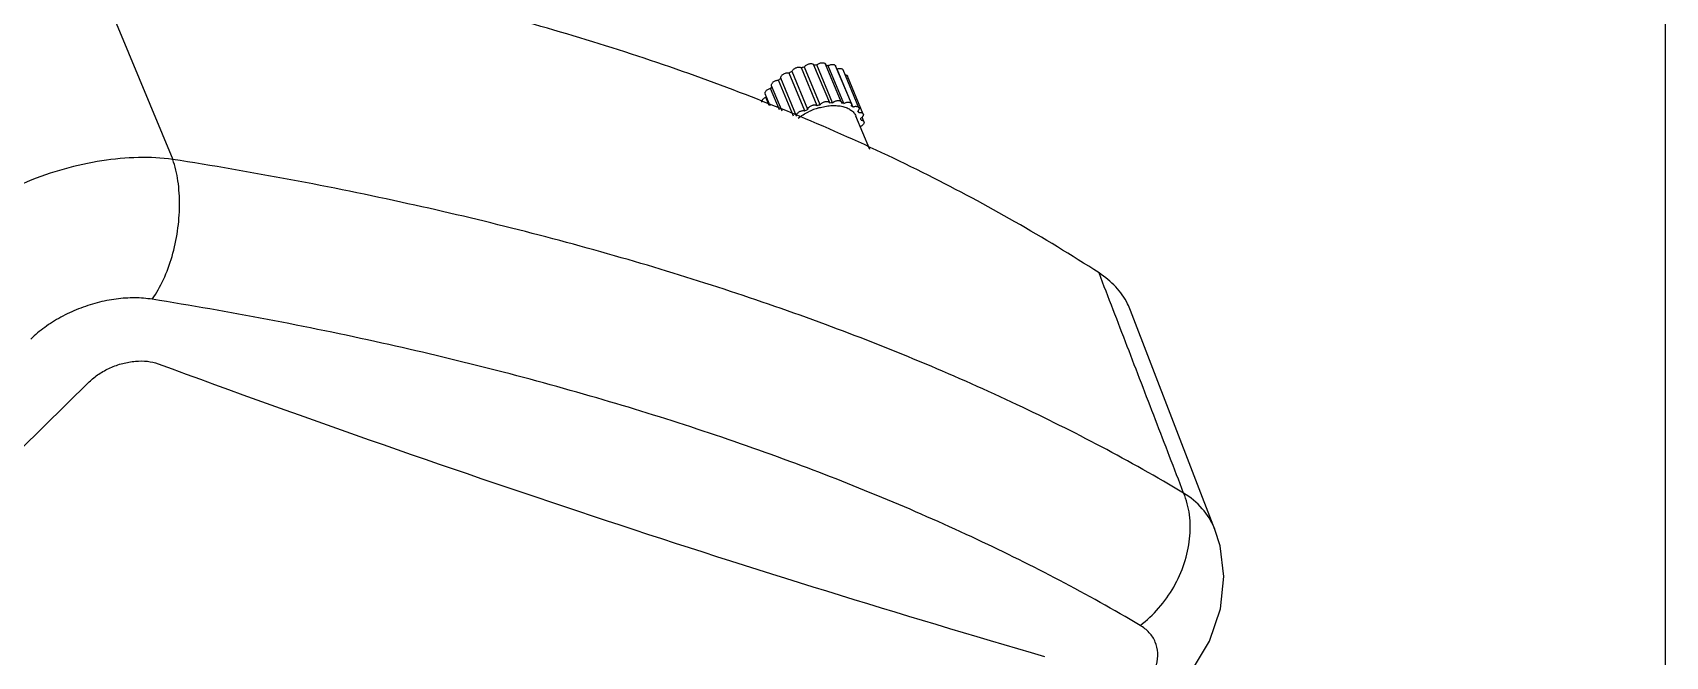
# Model space of a CAD drawing. Header units: millimetres. Extents: x 1786 to 2940, y -3417 to -1928.
# Drawn here: x 2230.5 to 2317.4, y -3289.1 to -3255.9 of the extents above; entities that cross this region are included whole.
import ezdxf

# ---------------------------------------------------------------- set-up
doc = ezdxf.new("R2010")
doc.units = ezdxf.units.MM

# ---------------------------------------------------------------- blocks, each defined once
blk = doc.blocks.new('*u7')
at = {"color": 7, "linetype": 'Continuous'}
for p, q in [((-45.46508940159993, -17.45477608162264, -3e-09), (6.641107354899759, 33.7927306910774, -3e-09)), ((-112.0376082371004, -8.719607852222452, -3e-09), (-107.0502931898, -21.67323015332249, -3e-09)), ((-44.9510844749002, -43.77432120472258, -3e-09), (-50.40621847080001, -30.61007383522247, -3e-09)), ((-91.62747853620021, -31.18652390192256, -3e-09), (-90.80673131480034, -33.15944964642244, -3e-09)), ((-91.27560707740031, -32.84090779642247, -3e-09), (-91.16806717579993, -33.09941399042259, -3e-09)), ((-91.23720420610016, -33.29355434272247, -3e-09), (-90.3070013726001, -35.52959129802252, -3e-09)), ((-90.98181692620028, -33.6603366541226, -3e-09), (-90.05161409270022, -35.89637360952247, -3e-09)), ((-90.97667390810011, -33.37501828942254, -3e-09), (-90.93063553030015, -33.48568610352254, -3e-09)), ((-90.62761320720028, -33.7145053321226, -3e-09), (-89.69741037370022, -35.95054228742242, -3e-09)), ((-88.51343034220008, -33.78556991352252, -3e-09), (-87.58322750859998, -36.02160686882257, -3e-09)), ((-87.95568228430011, -33.56485999932261, -3e-09), (-87.02547945080005, -35.80089695462243, -3e-09)), ((-87.7925655936001, -33.4820465547225, -3e-09), (-86.86236276010004, -35.71808351002255, -3e-09)), ((-87.29907649310007, -33.16904915882242, -3e-09), (-86.36887365960001, -35.40508611412247, -3e-09)), ((-87.11863842809998, -33.1699412181224, -3e-09), (-86.2331941235002, -35.2983868811225, -3e-09)), ((-86.44475020339996, -33.46638144262261, -3e-09), (-85.82040752490002, -34.96718669872257, -3e-09)), ((-86.28422231280001, -33.53699689812242, -3e-09), (-85.75730900880035, -34.80359981252241, -3e-09)), ((-85.72505844140005, -33.78297042542249, -3e-09), (-85.43517207359992, -34.47980407042246, -3e-09)), ((-90.5344443240001, -33.9053515226226, -3e-09), (-89.60424149050004, -36.14138847792242, -3e-09)), ((-90.09273440490006, -33.91506442002242, -3e-09), (-89.1625315714, -36.15110137532247, -3e-09)), ((-89.93887834680027, -34.00461518552243, -3e-09), (-89.0086755133002, -36.24065214092252, -3e-09)), ((-89.42439516520017, -33.95706343222264, -3e-09), (-88.4941923317001, -36.19310038752246, -3e-09)), ((-89.25337675829996, -33.94847804122264, -3e-09), (-89.25542793859995, -33.94320902112258, -3e-09)), ((-89.25341714200022, -33.94841102412261, -3e-09), (-88.32321430850016, -36.18444797952247, -3e-09)), ((-88.68801718930035, -33.83639121272245, -3e-09), (-87.75781435580029, -36.07242816812254, -3e-09)), ((-85.68086693250007, -33.80241005992252, -3e-09), (-85.4812903666002, -34.28215550972254, -3e-09))]:
    blk.add_line(p, q, dxfattribs=at)
at = {"color": 7, "linetype": 'Continuous', "elevation": -3e-09}
blk.add_lwpolyline([(-109.2906129256003, 1.2618840437774), (-110.5975409457001, -0.2368719080225219), (-111.7135446950001, -2.106687781722485), (-112.3678116066003, -4.035530020922579), (-112.5660417127001, -5.93978240362253), (-112.3388593035002, -7.756791552322511), (-112.0352001223, -8.725800615622575)], dxfattribs=at)
at = {"color": 7, "linetype": 'Continuous'}
for centre, radius, start, end in [((-90.14935514680019, -32.90488416032258, -3e-09), 0.9567182677, 181.4944000161009, 188.2044074637072), ((-90.19882754440005, -32.90053387412263, -3e-09), 0.9111423741, 211.3830908490004, 218.3152159450975), ((-89.92289807309999, -32.55864268202254, -3e-09), 1.353751043, 238.6298555424014, 243.9532915332908), ((-89.74450146780009, -29.88175116972252, -3e-09), 4.0933283402, 284.9572981182091, 287.5026939825976), ((-89.67560772980005, -30.02016374172263, -3e-09), 3.7919568706, 286.4201478432067, 296.2825937901887), ((-89.76059972250005, -29.80768359422245, -3e-09), 4.1682252215, 295.6592566024025, 298.1740511993848), ((-89.65048423500002, -31.71428092812243, -3e-09), 2.2447790963, 258.6376713642895, 262.437184977604), ((-89.61093987340018, -30.64469771122253, -3e-09), 3.3176144438, 273.2233596628129, 276.1515646935948), ((-86.85018441190005, -33.84493401712257, -3e-09), 1.4370224566, 340.2837862605955, 342.2866420361978), ((-88.83039688889994, -32.0437205495225, -3e-09), 4.1682252215, 295.6592566024025, 298.1740511993848), ((-88.46487474040032, -32.60018042702245, -3e-09), 3.5015305861, 306.7693866761015, 309.5940756825026), ((-87.7161687314001, -33.3527280518224, -3e-09), 2.4376546676, 320.2131959151982, 323.4737027383011), ((-89.02540112180031, -34.8505409889226, -3e-09), 1.2890303687, 238.5785418738974, 239.5102754721151), ((-88.72237889730013, -33.96172037872248, -3e-09), 2.233186854, 258.6327953333962, 261.8979458664958), ((-88.68073703990012, -32.88073466652259, -3e-09), 3.3176144438, 273.2233596628129, 276.1515646935948), ((-88.81429863430003, -32.11778812502257, -3e-09), 4.0933283402, 284.9572981182091, 287.5026939825976)]:
    blk.add_arc(centre, radius, start, end, dxfattribs=at)
blk.add_ellipse((193.0831662066998, -595.3248128356227, -3e-09), major_axis=(-584.5041854351999, 561.1506383023001), ratio=0.4341243253000001, start_param=-0.7827187986, end_param=-0.691225758, dxfattribs=at)
for points, start_tangent, end_tangent in [([(-107.1819826441001, 1.528835080077442, -3e-09), (-107.8363504491003, 0.7870781813774101, -3e-09), (-108.3114682893001, 0.02767867907755317, -3e-09), (-108.5873483945002, -0.7191413067225767, -3e-09), (-108.6533338292002, -1.425432536922472, -3e-09), (-108.5067374273999, -2.065239138422612, -3e-09), (-108.1529078741, -2.61463164002248, -3e-09), (-107.6064142648002, -3.052465784322521, -3e-09)], (-0.7128843198315474, -0.7012816456590835), (0.8604518482624971, -0.5095317623285645)), ([(-107.6064138721003, -3.052466643322532, -3e-09), (-108.7069300957, -4.070226439522457, -3e-09), (-109.5987436331002, -5.319371784822579, -3e-09), (-110.2232302494003, -6.717788888322502, -3e-09), (-110.5393387064, -8.173551434622595, -3e-09), (-110.5262893055001, -9.590963449122455, -3e-09), (-110.1849398620002, -10.8768499672226, -3e-09)], (-0.8025987590403791, -0.5965192637181496), (0.3869523717655554, -0.9220997028440101)), ([(-107.6064142648002, -3.052465784322521, -3e-09), (-97.98179496050034, -8.125491312922577, -3e-09), (-87.25205686220033, -12.61569200922258, -3e-09), (-75.48956895280025, -16.49853095562253, -3e-09), (-62.77319243560032, -19.74797078032248, -3e-09), (-49.19075228449992, -22.33572820732252, -3e-09)], (0.8605549608921008, -0.5093575947053257), (0.987333524713852, -0.1586584727523911)), ([(-112.0353985792999, -8.725238857322438, -3e-09), (-112.0032514616, -8.805825946522418, -3e-09), (-111.2887994919001, -9.948895360222423, -3e-09), (-110.1844888034002, -10.87713729152256, -3e-09)], (0.3600992190195572, -0.9329140112901645), (0.8467165111393895, -0.5320443118424819)), ([(-110.1844941226, -10.87712352232256, -3e-09), (-100.3424384894001, -16.09745186092255, -3e-09), (-89.36652161910024, -20.70672687892261, -3e-09), (-77.33019860020022, -24.67997440392242, -3e-09), (-64.3141604227003, -27.9905484594226, -3e-09), (-50.40621847080001, -30.61007383522247, -3e-09)], (0.8588648903882157, -0.5122022062217603), (0.9877349987724715, -0.1561395920320844)), ([(-110.1844941226, -10.87712352232256, -3e-09), (-108.5181651391003, -15.21173209462245, -3e-09), (-106.8501537380002, -19.54972859182249, -3e-09), (-105.1803114226, -23.89239314982251, -3e-09)], (0.3588847583817257, -0.9333818780120442), (0.3589050652620102, -0.933374069775496)), ([(-45.46508940159993, -17.45477608162264, -3e-09), (-46.0278973421, -17.90944684602255, -3e-09), (-46.70999144010011, -18.28429861342261, -3e-09), (-47.44490219240015, -18.54271385842253, -3e-09), (-48.19263131039997, -18.67368315692261, -3e-09), (-48.91321349079999, -18.66721040112247, -3e-09), (-49.53410442770019, -18.52448769162243, -3e-09)], (-0.712957005575963, -0.7012077496720615), (-0.9381730793504167, 0.3461665396628575)), ([(-49.19075228449992, -22.33572820732252, -3e-09), (-48.16084078180029, -22.41848869872251, -3e-09), (-47.06144421940007, -22.34896861782249, -3e-09), (-45.93665297860025, -22.12905098622241, -3e-09), (-44.8290997449003, -21.76669252872261, -3e-09), (-43.78015062360009, -21.27503316112256, -3e-09), (-42.82973821170026, -20.67247300492249, -3e-09), (-42.01508601800015, -19.98303907042259, -3e-09)], (0.9873535659047149, -0.1585337058648535), (0.7130389950293727, 0.7011243766747112)), ([(-107.0500452162, -21.67313103322249, -3e-09), (-106.8735569838, -22.06958530052248, -3e-09), (-106.1727419056001, -23.06638647642262, -3e-09), (-105.1803113763003, -23.89239317632246, -3e-09)], (0.3588446858463872, -0.9333972848898843), (0.8388107659083568, -0.5444230882284804)), ([(-49.19075215470002, -22.33572855502257, -3e-09), (-49.8517778743003, -23.49856191572258, -3e-09), (-50.36143592000008, -24.87385212492245, -3e-09), (-50.68622361210009, -26.3711936464224, -3e-09), (-50.80479083370028, -27.8921578270224, -3e-09), (-50.70934349410027, -29.33676316442256, -3e-09), (-50.40615587580032, -30.61004765142252, -3e-09)], (-0.5746017337292681, -0.8184331662361438), (0.3274629674508657, -0.9448640139979263)), ([(-105.1803113763003, -23.89239317632246, -3e-09), (-95.08172063790016, -29.66701923222263, -3e-09), (-83.92395421619995, -34.57526760662245, -3e-09), (-71.78903447230005, -38.58105704692252, -3e-09), (-58.76616691310028, -41.6549404297225, -3e-09), (-44.95108454709998, -43.77432119362243, -3e-09)], (0.8388107659121518, -0.5444230882226334), (0.9934053734446159, -0.1146549781359863)), ([(-50.40621814309998, -30.61007462562247, -3e-09), (-48.37548312890021, -30.71682288832244, -3e-09), (-46.20920273799993, -30.52469676982264, -3e-09), (-43.98774255490025, -30.04074560692243, -3e-09), (-41.79521247870025, -29.2830004435225, -3e-09), (-39.71299314450016, -28.2792717284226, -3e-09), (-37.81993067529993, -27.06724719232261, -3e-09), (-36.18615542110001, -25.69157177882244, -3e-09)], (0.9913956866345286, -0.1308991692962627), (0.7172104011576708, 0.6968566857476888)), ([(-91.27557563470009, -32.84086037822249, -3e-09), (-91.28097780179996, -32.82446702862262, -3e-09), (-91.28266902480027, -32.77591630192251, -3e-09), (-91.26568213280007, -32.72384933012245, -3e-09), (-91.23073139670032, -32.67110784702254, -3e-09), (-91.18091232630013, -32.62212648372247, -3e-09), (-91.11798115440024, -32.57863104642252, -3e-09), (-91.06036380600017, -32.54978398462254, -3e-09)], (-0.3856638019046492, 0.9226393834540403), (0.9198103400074721, 0.3923632735302056)), ([(-91.10574801420034, -32.9298346490225, -3e-09), (-91.17002618030028, -32.92099271372263, -3e-09), (-91.22305165570015, -32.89932667412245, -3e-09), (-91.26047537950035, -32.86676918742251, -3e-09), (-91.27557563470009, -32.84086037822249, -3e-09)], (-0.9994472124654034, 0.03324559361982905), (-0.3856638019191412, 0.9226393834479826)), ([(-91.23721244670014, -33.29351336472246, -3e-09), (-91.23918691359995, -33.28843077802253, -3e-09), (-91.24561682069998, -33.24125945702258, -3e-09), (-91.2331075709003, -33.18934777672257, -3e-09), (-91.20287903689996, -33.13709707882253, -3e-09), (-91.16896419249997, -33.09849972502252, -3e-09)], (-0.385799564041431, 0.9225826230671385), (0.713808136944967, 0.7003413051014165)), ([(-90.97667390810011, -33.37501828942254, -3e-09), (-91.04976863550019, -33.38263762392262, -3e-09), (-91.11686883400034, -33.37699362442254, -3e-09), (-91.17239739759998, -33.35867839512252, -3e-09), (-91.21439696960033, -33.32833673592245, -3e-09), (-91.23721244670014, -33.29351336472246, -3e-09)], (-0.9826847959550399, -0.1852851634610868), (-0.385799564020431, 0.9225826230759201)), ([(-91.16896419249997, -33.09849972502252, -3e-09), (-91.15599726560004, -33.08634857302241, -3e-09), (-91.09628164820015, -33.04141270922241, -3e-09)], (0.7138081372045062, 0.7003413048368866), (0.8446164754137891, 0.5353718422363919)), ([(-90.98178533350028, -33.66038454112254, -3e-09), (-90.99039563670021, -33.62006583212246, -3e-09), (-90.98271661870012, -33.56966046202251, -3e-09), (-90.95647336240017, -33.51662650512253, -3e-09), (-90.91372055630018, -33.46543068552251, -3e-09)], (-0.3822720340766995, 0.9240498319695009), (0.7131903347323184, 0.7009704319330479)), ([(-90.62761320720028, -33.7145053321226, -3e-09), (-90.70236947469994, -33.73784010292252, -3e-09), (-90.77697616120031, -33.74877061742245, -3e-09), (-90.8451740421001, -33.74649046782247, -3e-09), (-90.90455955300013, -33.73107936122256, -3e-09), (-90.95002160569993, -33.70372444532245, -3e-09), (-90.97923890770016, -33.6660662326226, -3e-09), (-90.98178533350028, -33.66038454112254, -3e-09)], (-0.929746689264006, -0.3681998014700987), (-0.3822720339444162, 0.9240498320242255)), ([(-88.60370201510023, -33.65746417842252, -3e-09), (-88.70187292980017, -33.68485832492252, -3e-09), (-89.05430384150031, -33.75887297612257, -3e-09), (-89.39787005900007, -33.79296343062242, -3e-09), (-89.72319999150022, -33.78619978942243, -3e-09), (-90.02141948650024, -33.73876654722244, -3e-09), (-90.28439389360028, -33.65195755922241, -3e-09), (-90.50494995650024, -33.52814074822254, -3e-09), (-90.67707148060026, -33.37069351412242, -3e-09), (-90.79606343959995, -33.18391060702243, -3e-09), (-90.80669217420018, -33.15952096462252, -3e-09)], (-0.9593793967074556, -0.282119076230656), (-0.3837010328106986, 0.9234573717394882)), ([(-90.53439861100014, -33.90534231672245, -3e-09), (-90.5419761031003, -33.87747431552248, -3e-09), (-90.53894023459998, -33.82734624072259, -3e-09), (-90.51733518219999, -33.77490186882255, -3e-09)], (-0.3825565394519036, 0.9239320830681139), (0.5009530703485731, 0.8654744486744468)), ([(-87.95568228430011, -33.56485999932261, -3e-09), (-87.97263620850026, -33.61692300352252, -3e-09), (-88.00755534149994, -33.66966533582263, -3e-09), (-88.0573489737003, -33.71865509642248, -3e-09), (-88.12026313270007, -33.7621657328225, -3e-09), (-88.19108582290028, -33.79646127502247, -3e-09), (-88.26584577910035, -33.81977513712263, -3e-09), (-88.34044922490011, -33.83068243792241, -3e-09), (-88.40863326199997, -33.82837834652264, -3e-09), (-88.46799555640018, -33.81294469762247, -3e-09), (-88.51343034220008, -33.78556991352252, -3e-09)], (-0.1496729477704703, -0.9887355605548422), (-0.7537986989246412, 0.6571054112541748)), ([(-87.39723233150016, -33.04750621262247, -3e-09), (-87.68716221039995, -33.2485449679225, -3e-09), (-87.99653348509992, -33.42011229932245, -3e-09)], (-0.7902643278529762, -0.6127660990321543), (-0.8966519212389376, -0.4427361879703557)), ([(-87.29907649310007, -33.16904915882242, -3e-09), (-87.29261312020026, -33.21620951442264, -3e-09), (-87.30508808760032, -33.2681145450224, -3e-09), (-87.33528537610027, -33.32036629322261, -3e-09), (-87.38214171549998, -33.3711234558225, -3e-09), (-87.44183758240024, -33.41607207382253, -3e-09), (-87.51095157540021, -33.45282161422256, -3e-09), (-87.58576923940018, -33.47923666512247, -3e-09), (-87.65995724300001, -33.49319169752243, -3e-09), (-87.73090140400018, -33.4941955759225, -3e-09), (-87.7925655936001, -33.4820465547225, -3e-09)], (0.3382065953100367, -0.9410718882682625), (-0.9494500398559205, 0.3139181769467822)), ([(-90.09273440490006, -33.91506442002242, -3e-09), (-90.1618345482002, -33.95183045712247, -3e-09), (-90.23664470050016, -33.97826553072264, -3e-09), (-90.31083621480002, -33.99224365772261, -3e-09), (-90.38179459720004, -33.9932716502226, -3e-09), (-90.44347861589995, -33.98114546602255, -3e-09), (-90.49262331980026, -33.95668661002242, -3e-09), (-90.52635392930006, -33.92110032902247, -3e-09), (-90.53439861100014, -33.90534231672245, -3e-09)], (-0.8443184130595456, -0.5358417838957791), (-0.3825565391347438, 0.923932083199435)), ([(-89.9388497322002, -34.00456957682263, -3e-09), (-89.94426893370019, -33.98809236712259, -3e-09), (-89.9459264883003, -33.9395330635225, -3e-09)], (-0.385545957603006, 0.9226886336007294), (0.1509087857131038, 0.9885476915124514)), ([(-89.42439516520017, -33.95706343222264, -3e-09), (-89.48107518079996, -34.00366181982258, -3e-09), (-89.54876585989996, -34.04301380332254, -3e-09), (-89.62168862530007, -34.07188193052252, -3e-09), (-89.69727397819997, -34.08924839502242, -3e-09), (-89.76914190160005, -34.09353793792252, -3e-09), (-89.83340338120024, -34.08467264172259, -3e-09), (-89.88640608420019, -34.06298391332257, -3e-09), (-89.92380024249996, -34.03040767462244, -3e-09), (-89.9388497322002, -34.00456957682263, -3e-09)], (-0.7127235173520886, -0.7014450711304965), (-0.3855459581430387, 0.9226886333750765)), ([(-88.68801718930035, -33.83639121272245, -3e-09), (-88.72672884240001, -33.8882605760225, -3e-09), (-88.78067401299995, -33.93667742312255, -3e-09), (-88.84518984119995, -33.97760973702248, -3e-09), (-88.91800334360005, -34.00961472292261, -3e-09), (-88.99302023859991, -34.02990010272242, -3e-09), (-89.06610813270026, -34.03749616332243, -3e-09), (-89.13319465519999, -34.03182803142249, -3e-09), (-89.18870039730018, -34.01349035662247, -3e-09), (-89.2306700301001, -33.9831299335226, -3e-09), (-89.25338047500009, -33.94847960062248, -3e-09)], (-0.5001810141978571, -0.8659208699621479), (-0.3868920086462769, 0.9221250314602947)), ([(-85.43521464600008, -34.47975711702247, -3e-09), (-85.42652429789996, -34.52389340222248, -3e-09), (-85.43798625870022, -34.58082450492248, -3e-09), (-85.47180719459993, -34.63931556682246, -3e-09), (-85.52536492080026, -34.69483169352247, -3e-09), (-85.59450703160019, -34.74306864182245, -3e-09), (-85.67387284179995, -34.78028653332262, -3e-09), (-85.75730900880035, -34.80359981252241, -3e-09)], (0.3810577998129427, -0.9245512171868682), (-0.9827902622731668, -0.1847249316714998)), ([(-85.25083435419992, -33.99098287152242, -3e-09), (-85.24438566870003, -34.02292921332264, -3e-09), (-85.25296268779994, -34.07935040872258, -3e-09), (-85.28410669050027, -34.1378953338226, -3e-09), (-85.33540303830023, -34.19402491832261, -3e-09), (-85.40287465339998, -34.24338735672245, -3e-09), (-85.4812903666002, -34.28215550972254, -3e-09)], (0.3328520131782869, -0.9429790757610488), (-0.9299410408644735, -0.3677086625521622)), ([(-90.16948326190004, -35.61587557002258, -3e-09), (-90.19991992099995, -35.61005981602261, -3e-09), (-90.25803824069999, -35.58578025712245, -3e-09), (-90.29737557800036, -35.54775207382249, -3e-09), (-90.30691258840034, -35.52959168232246, -3e-09)], (-0.9910999525241284, 0.1331198110976368), (-0.3822048831532958, 0.9240776089126798)), ([(-86.36887365960001, -35.40508611412247, -3e-09), (-86.36286587550012, -35.45792522802253, -3e-09), (-86.3800525859001, -35.51566870902252, -3e-09), (-86.41910128090012, -35.57383962392259, -3e-09), (-86.47698446040022, -35.62792789982245, -3e-09), (-86.5492143601, -35.67373999672259, -3e-09), (-86.63019089440013, -35.70772403842261, -3e-09), (-86.71363583860011, -35.72724519432245, -3e-09), (-86.79307958910022, -35.73078996182244, -3e-09), (-86.86236276010004, -35.71808351002255, -3e-09)], (0.3382065952487943, -0.9410718882902721), (-0.9494500398165441, 0.3139181770658766)), ([(-85.82041289330027, -34.96717482652252, -3e-09), (-85.81192094200014, -35.01813097772242, -3e-09), (-85.82625395920013, -35.07550302032246, -3e-09), (-85.86271085699991, -35.13386936172242, -3e-09), (-85.91846508070012, -35.18870477742257, -3e-09), (-85.98919392700009, -35.23575780052261, -3e-09), (-86.06941368920025, -35.27138034402242, -3e-09), (-86.15290481620013, -35.29281054202261, -3e-09), (-86.2331941235002, -35.2983868811225, -3e-09)], (0.3836178523348329, -0.9234919292392383), (-0.9994237666465173, 0.03394310919889276)), ([(-89.69741037370022, -35.95054228742242, -3e-09), (-89.7806851641003, -35.97575767802255, -3e-09), (-89.86238829240028, -35.98542609482251, -3e-09), (-89.93618520020027, -35.97879793182256, -3e-09), (-89.99635430950002, -35.95638707982243, -3e-09), (-90.03823062470019, -35.91993108362249, -3e-09), (-90.05153358689995, -35.89633311042257, -3e-09)], (-0.9297466892928682, -0.368199801397218), (-0.3844565414126976, 0.9231430917062571)), ([(-89.1625315714, -36.15110137532247, -3e-09), (-89.23987409610027, -36.1914108210226, -3e-09), (-89.32288937420026, -36.21844974872261, -3e-09), (-89.4051411147002, -36.23012179242255, -3e-09), (-89.48025222430033, -36.22552200202244, -3e-09), (-89.54239923330033, -36.20500700582261, -3e-09), (-89.58676379660028, -36.17016736032247, -3e-09), (-89.6041879735003, -36.14131753062247, -3e-09)], (-0.8443184131688908, -0.5358417837234852), (-0.3865530722688606, 0.922267164285656)), ([(-88.4941923317001, -36.19310038752246, -3e-09), (-88.5580317654003, -36.24455811892244, -3e-09), (-88.63423307960011, -36.28632079892259, -3e-09), (-88.71688827920025, -36.3151505083224, -3e-09), (-88.79958899050007, -36.32881203912257, -3e-09), (-88.87592331099995, -36.32624619362241, -3e-09), (-88.93997293350003, -36.30765190552256, -3e-09), (-88.98677200090015, -36.27447081602259, -3e-09), (-89.00866380959997, -36.24057694102248, -3e-09)], (-0.7127235174106512, -0.7014450710709922), (-0.3871794003130351, 0.9220043991073136)), ([(-87.75781435580029, -36.07242816812254, -3e-09), (-87.80190165010026, -36.12999714392254, -3e-09), (-87.86382988469995, -36.18239555412242, -3e-09), (-87.93879767670023, -36.22556087632256, -3e-09), (-88.02099266770028, -36.25614644252255, -3e-09), (-88.10404216460029, -36.27178091052247, -3e-09), (-88.1815072231002, -36.27125211832254, -3e-09), (-88.24738186830018, -36.25460106372248, -3e-09), (-88.29655874650007, -36.22311872652244, -3e-09), (-88.32315934020016, -36.1845550001226, -3e-09)], (-0.5001810140891773, -0.8659208700249247), (-0.3878736222173658, 0.921712565384665)), ([(-87.02547945080005, -35.80089695462243, -3e-09), (-87.04549903399993, -35.85894192242245, -3e-09), (-87.08709222210018, -35.91684694132255, -3e-09), (-87.14703423660012, -35.97012255402251, -3e-09), (-87.22067768900024, -36.01463822712253, -3e-09), (-87.30231289880021, -36.04694259812254, -3e-09), (-87.38561057359993, -36.06453106362255, -3e-09), (-87.46411252740018, -36.0660399651224, -3e-09), (-87.53173239350008, -36.05135231552254, -3e-09), (-87.58322750859998, -36.02160686882257, -3e-09)], (-0.1496729477411387, -0.9887355605592825), (-0.753798698831808, 0.6571054113606686))]:
    blk.add_spline(points, degree=3, dxfattribs=dict(at, start_tangent=start_tangent, end_tangent=end_tangent))

msp = doc.modelspace()

# ---------------------------------------------------------------- linework, layer by layer
at = {"layer": 'Defpoints', "color": 2, "elevation": -3e-09}
msp.add_lwpolyline([(2067.794016160957, -3409.718440672838), (2317.401176861021, -3409.718440672838), (2317.401176861021, -3060.626840182116), (2067.794016160957, -3060.626840182116)], close=True, dxfattribs=at)

# ---------------------------------------------------------------- block references
at = {"xscale": 0.9, "yscale": 0.9, "zscale": 0.9, "rotation": 180}
msp.add_blockref('*u7', (2192.597596510989, -3290.172640427477, -3e-09), dxfattribs=at)

doc.saveas('drawing.dxf')
